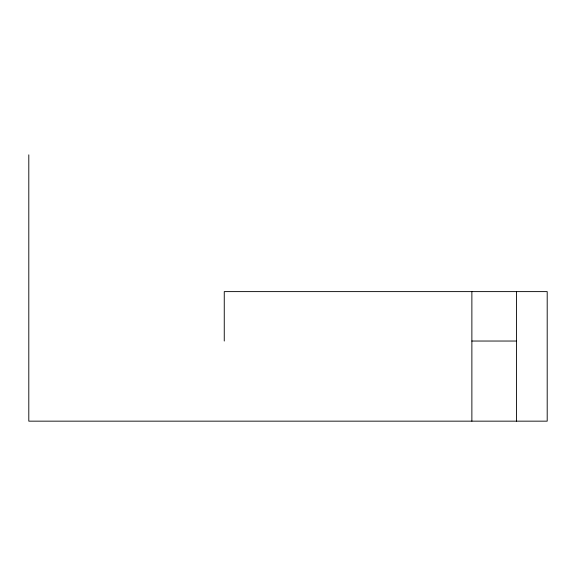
<?xml version="1.0" encoding="UTF-8"?>
<svg xmlns="http://www.w3.org/2000/svg" width="576" height="576" viewBox="0 0 576 576"><rect width="100%" height="100%" fill="white"/><g stroke="black" fill="none" stroke-linecap="round" stroke-linejoin="round"><path stroke-width="0.86" d="M471.874 341.035L516.557 341.035M516.557 291.614L516.557 421.157M471.874 291.614L471.874 421.157M224.258 341.035L224.258 291.614L547.2 291.614L547.2 421.157L28.8 421.157L28.8 154.843"/></g></svg>
